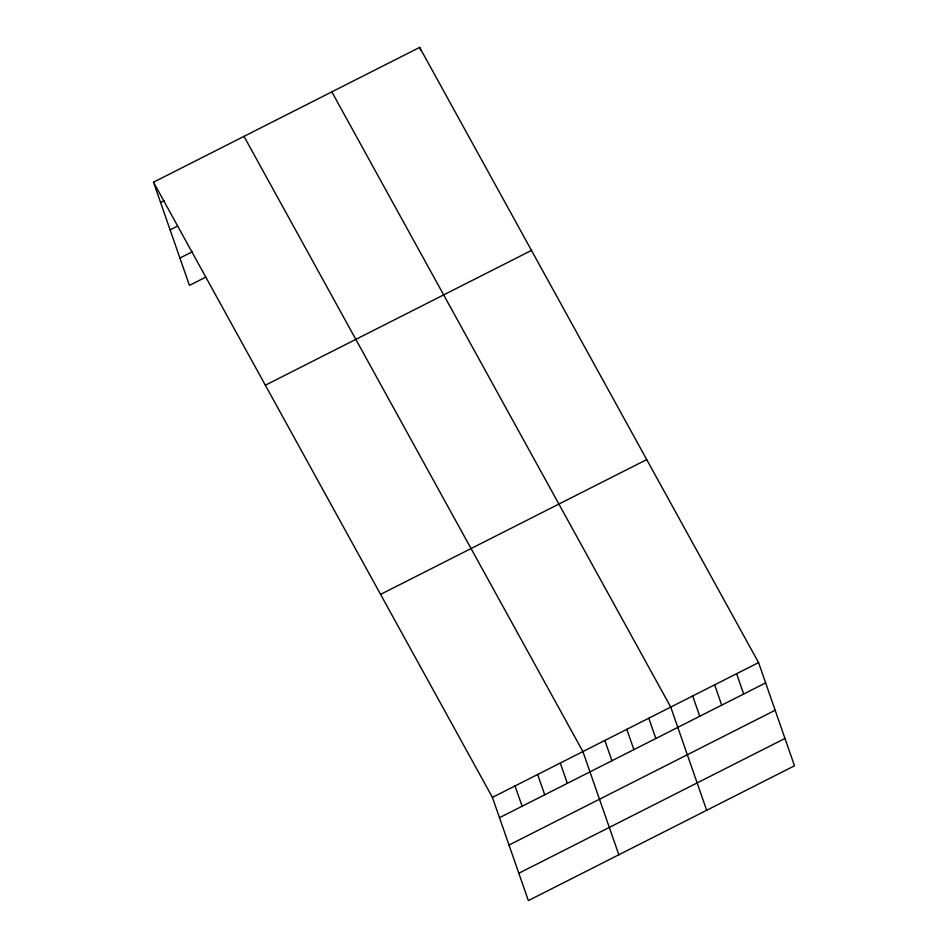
<?xml version="1.0" encoding="UTF-8"?>
<svg xmlns="http://www.w3.org/2000/svg" width="948" height="948" viewBox="0 0 948 948"><rect width="100%" height="100%" fill="white"/><g stroke="black" fill="none" stroke-linecap="round" stroke-linejoin="round"><path stroke-width="1.42" d="M153.505 182.194L419.644 47.4L758.566 662.605L794.495 765.806L528.356 900.6L492.415 797.398L153.505 182.194L189.434 285.395L205.775 277.124M160.567 202.505L164.336 200.585M170.095 229.854L177.632 226.039M179.907 258.046L192.48 251.67M265.345 385.22L531.484 250.414M380.575 594.384L646.726 459.59M492.415 797.398L758.566 662.605M499.489 817.697L765.629 682.904M509.005 845.059L775.156 710.265M518.829 873.238L784.98 738.445M331.824 91.885L670.734 707.09L706.675 810.291M243.992 136.37L582.902 751.574L618.843 854.764M736.608 673.72L743.67 694.031M714.65 684.847L721.712 705.146M692.692 695.962L699.766 716.273M419.644 47.4L420.592 50.102M648.776 718.205L655.85 738.516M626.818 729.332L633.892 749.631M604.86 740.447L611.934 760.746M560.28 763.022L567.354 783.332M537.658 774.48L544.733 794.791M515.037 785.939L522.111 806.25"/></g></svg>
